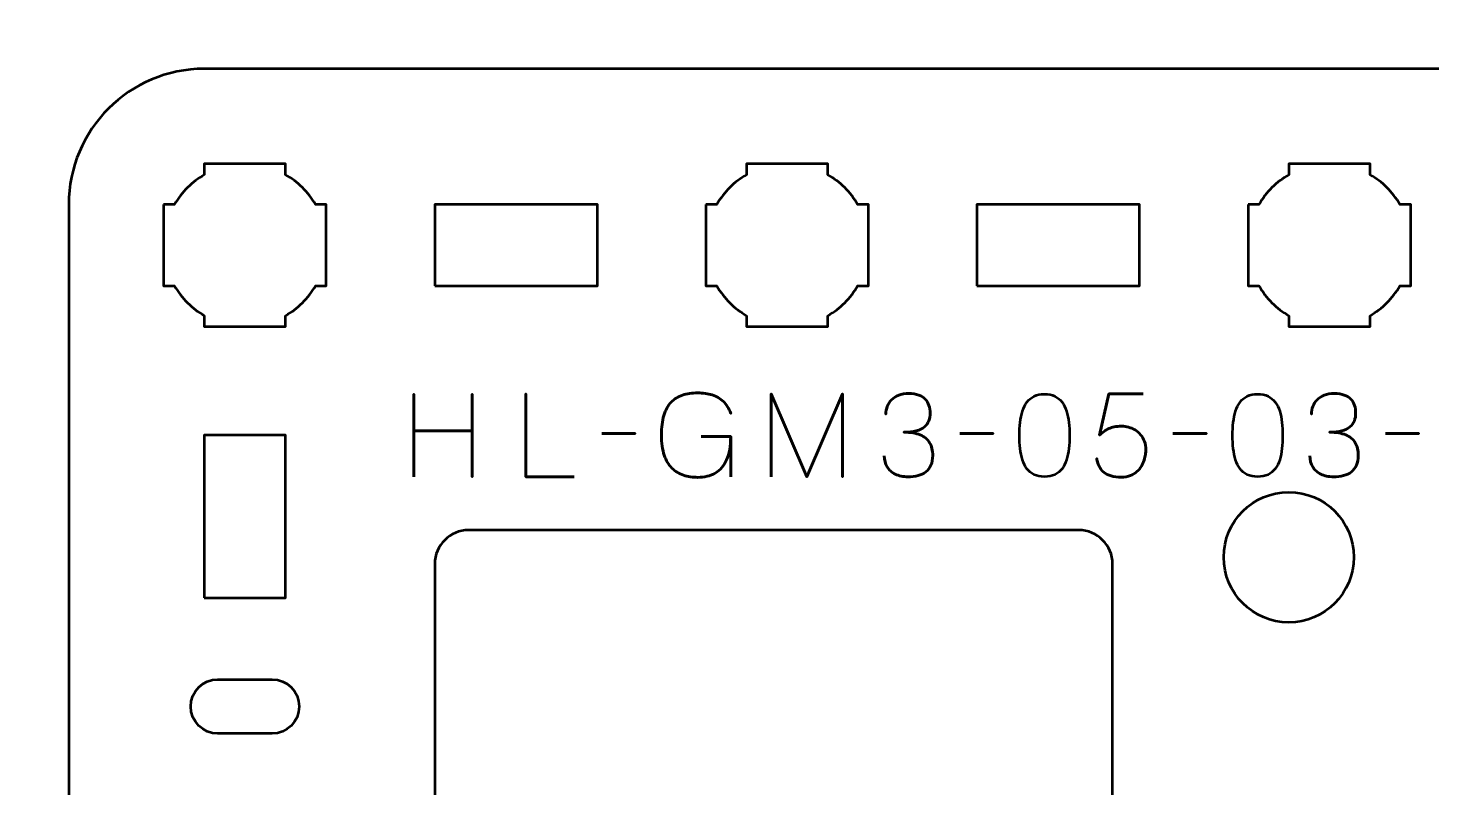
# Model space of a CAD drawing. Header units: centimetres. Extents: x -21 to 0, y -29.7 to 0.
# Drawn here: x -10.5 to -5.32, y -14.45 to -11.65 of the extents above; entities that cross this region are included whole.
import ezdxf

# ---------------------------------------------------------------- set-up
doc = ezdxf.new("R2010")
doc.units = ezdxf.units.CM
doc.header["$MEASUREMENT"] = 0
doc.layers.add('Layer 1', color=7, linetype='Continuous')

msp = doc.modelspace()

# ---------------------------------------------------------------- linework, layer by layer
at = {"layer": 'Layer 1', "lineweight": 53}
for points in [[(-9, -12.59998), (-8.4, -12.59998), (-8.4, -12.29998), (-9, -12.29998), (-9, -12.59998)], [(-7, -12.59998), (-6.4, -12.59998), (-6.4, -12.29998), (-7, -12.29998), (-7, -12.59998)], [(-9.85, -13.74998), (-9.55, -13.74998), (-9.55, -13.14998), (-9.85, -13.14998), (-9.85, -13.74998)]]:
    msp.add_lwpolyline(points, close=True, dxfattribs=at)
msp.add_ellipse((-5.85004, -13.59998), major_axis=(0, 0.24), ratio=1, dxfattribs=at)
at = {"layer": 'Layer 1', "color": 1, "lineweight": 53}
msp.add_open_spline([(-21.00003, -29.19995), (-21.00003, -29.19995), (-21.00003, -4.69992), (-21.00003, -4.69992), (-21.00003, -4.69992), (-21.00003, -4.61709), (-20.93286, -4.54992), (-20.85003, -4.54992), (-20.85003, -4.54992), (-20.7672, -4.54992), (-20.70003, -4.48275), (-20.70003, -4.39992), (-20.70003, -4.39992), (-20.70003, -4.31709), (-20.7672, -4.24992), (-20.85003, -4.24992), (-20.85003, -4.24992), (-20.93286, -4.24992), (-21.00003, -4.18275), (-21.00003, -4.09992), (-21.00003, -4.09992), (-21.00003, -4.01709), (-20.93286, -3.94992), (-20.85003, -3.94992), (-20.85003, -3.94992), (-20.7672, -3.94992), (-20.70003, -3.88275), (-20.70003, -3.79992), (-20.70003, -3.79992), (-20.70003, -3.71709), (-20.7672, -3.64992), (-20.85003, -3.64992), (-20.85003, -3.64992), (-20.93286, -3.64992), (-21.00003, -3.58275), (-21.00003, -3.49992), (-21.00003, -3.49992), (-21.00003, -3.41709), (-20.93286, -3.34992), (-20.85003, -3.34992), (-20.85003, -3.34992), (-20.7672, -3.34992), (-20.70003, -3.28275), (-20.70003, -3.19992), (-20.70003, -3.19992), (-20.70003, -3.11709), (-20.7672, -3.04992), (-20.85003, -3.04992), (-20.85003, -3.04992), (-20.93286, -3.04992), (-21.00003, -2.98275), (-21.00003, -2.89992), (-21.00003, -2.89992), (-21.00003, -2.81709), (-20.93286, -2.74992), (-20.85003, -2.74992), (-20.85003, -2.74992), (-20.7672, -2.74992), (-20.70003, -2.68275), (-20.70003, -2.59992), (-20.70003, -2.59992), (-20.70003, -2.51709), (-20.7672, -2.44992), (-20.85003, -2.44992), (-20.85003, -2.44992), (-20.93286, -2.44992), (-21.00003, -2.38275), (-21.00003, -2.29992), (-21.00003, -2.29992), (-21.00003, -2.21709), (-20.93286, -2.14992), (-20.85003, -2.14992), (-20.85003, -2.14992), (-20.7672, -2.14992), (-20.70003, -2.08275), (-20.70003, -1.99992), (-20.70003, -1.99992), (-20.70003, -1.91709), (-20.7672, -1.84992), (-20.85003, -1.84992), (-20.85003, -1.84992), (-20.93286, -1.84992), (-21.00003, -1.78275), (-21.00003, -1.69992), (-21.00003, -1.69992), (-21.00003, -1.61709), (-20.93286, -1.54992), (-20.85003, -1.54992), (-20.85003, -1.54992), (-20.7672, -1.54992), (-20.70003, -1.48275), (-20.70003, -1.39992), (-20.70003, -1.39992), (-20.70003, -1.31709), (-20.7672, -1.24992), (-20.85003, -1.24992), (-20.85003, -1.24992), (-20.93286, -1.24992), (-21.00003, -1.18275), (-21.00003, -1.09992), (-21.00003, -1.09992), (-21.00003, -1.09992), (-21.00003, -0.49992), (-21.00003, -0.49992), (-21.00003, -0.49992), (-21.00003, -0.22295), (-20.77694, 0.00004), (-20.49994, 0.00004), (-20.49994, 0.00004), (-20.49994, 0.00004), (-0.50008, 0.00004), (-0.50008, 0.00004), (-0.50008, 0.00004), (-0.22294, 0.00004), (0.00002, -0.22295), (0.00002, -0.49992), (0.00002, -0.49992), (0.00002, -0.49992), (0.00002, -29.19995), (0.00002, -29.19995), (0.00002, -29.19995), (0.00002, -29.47695), (-0.22294, -29.70004), (-0.50008, -29.70004), (-0.50008, -29.70004), (-0.50008, -29.70004), (-20.49994, -29.70004), (-20.49994, -29.70004), (-20.49994, -29.70004), (-20.77694, -29.70004), (-21.00003, -29.47695), (-21.00003, -29.19995)], degree=3, knots=[0, 0, 0, 0, 0.030303, 0.030303, 0.030303, 0.030303, 0.0606061, 0.0606061, 0.0606061, 0.0606061, 0.0909091, 0.0909091, 0.0909091, 0.0909091, 0.1212121, 0.1212121, 0.1212121, 0.1212121, 0.1515152, 0.1515152, 0.1515152, 0.1515152, 0.1818182, 0.1818182, 0.1818182, 0.1818182, 0.2121212, 0.2121212, 0.2121212, 0.2121212, 0.2424242, 0.2424242, 0.2424242, 0.2424242, 0.2727273, 0.2727273, 0.2727273, 0.2727273, 0.3030303, 0.3030303, 0.3030303, 0.3030303, 0.3333333, 0.3333333, 0.3333333, 0.3333333, 0.3636364, 0.3636364, 0.3636364, 0.3636364, 0.3939394, 0.3939394, 0.3939394, 0.3939394, 0.4242424, 0.4242424, 0.4242424, 0.4242424, 0.4545455, 0.4545455, 0.4545455, 0.4545455, 0.4848485, 0.4848485, 0.4848485, 0.4848485, 0.5151515, 0.5151515, 0.5151515, 0.5151515, 0.5454545, 0.5454545, 0.5454545, 0.5454545, 0.5757576, 0.5757576, 0.5757576, 0.5757576, 0.6060606, 0.6060606, 0.6060606, 0.6060606, 0.6363636, 0.6363636, 0.6363636, 0.6363636, 0.6666667, 0.6666667, 0.6666667, 0.6666667, 0.6969697, 0.6969697, 0.6969697, 0.6969697, 0.7272727, 0.7272727, 0.7272727, 0.7272727, 0.7575758, 0.7575758, 0.7575758, 0.7575758, 0.7878788, 0.7878788, 0.7878788, 0.7878788, 0.8181818, 0.8181818, 0.8181818, 0.8181818, 0.8484848, 0.8484848, 0.8484848, 0.8484848, 0.8787879, 0.8787879, 0.8787879, 0.8787879, 0.9090909, 0.9090909, 0.9090909, 0.9090909, 0.9393939, 0.9393939, 0.9393939, 0.9393939, 0.969697, 0.969697, 0.969697, 0.969697, 1, 1, 1, 1], dxfattribs=at)
at = {"layer": 'Layer 1', "color": 3, "lineweight": 53}
msp.add_open_spline([(-10.35, -16.59998), (-10.35, -16.59998), (-10.35, -12.29998), (-10.35, -12.29998), (-10.35, -12.29998), (-10.35, -12.02389), (-10.12609, -11.79998), (-9.85, -11.79998), (-9.85, -11.79998), (-9.85, -11.79998), (-1.55, -11.79998), (-1.55, -11.79998), (-1.55, -11.79998), (-1.27391, -11.79998), (-1.05, -12.02389), (-1.05, -12.29998), (-1.05, -12.29998), (-1.05, -12.29998), (-1.05, -16.59998), (-1.05, -16.59998), (-1.05, -16.59998), (-1.05, -16.87607), (-1.27391, -17.09998), (-1.55, -17.09998), (-1.55, -17.09998), (-1.55, -17.09998), (-9.85, -17.09998), (-9.85, -17.09998), (-9.85, -17.09998), (-10.12609, -17.09998), (-10.35, -16.87607), (-10.35, -16.59998)], degree=3, knots=[0, 0, 0, 0, 0.125, 0.125, 0.125, 0.125, 0.25, 0.25, 0.25, 0.25, 0.375, 0.375, 0.375, 0.375, 0.5, 0.5, 0.5, 0.5, 0.625, 0.625, 0.625, 0.625, 0.75, 0.75, 0.75, 0.75, 0.875, 0.875, 0.875, 0.875, 1, 1, 1, 1], dxfattribs=at)
at = {"layer": 'Layer 1', "lineweight": 53}
for points, knots in [([(-10, -12.29998), (-10, -12.29998), (-9.95985, -12.29998), (-9.95985, -12.29998), (-9.95985, -12.29998), (-9.9335, -12.25445), (-9.89553, -12.21648), (-9.85, -12.19013), (-9.85, -12.19013), (-9.85, -12.19013), (-9.85, -12.14998), (-9.85, -12.14998), (-9.85, -12.14998), (-9.85, -12.14998), (-9.7, -12.14998), (-9.7, -12.14998), (-9.7, -12.14998), (-9.7, -12.14998), (-9.55, -12.14998), (-9.55, -12.14998), (-9.55, -12.14998), (-9.55, -12.14998), (-9.55, -12.19013), (-9.55, -12.19013), (-9.55, -12.19013), (-9.50447, -12.21648), (-9.4665, -12.25445), (-9.44015, -12.29998), (-9.44015, -12.29998), (-9.44015, -12.29998), (-9.4, -12.29998), (-9.4, -12.29998), (-9.4, -12.29998), (-9.4, -12.29998), (-9.4, -12.44998), (-9.4, -12.44998), (-9.4, -12.44998), (-9.4, -12.44998), (-9.4, -12.59998), (-9.4, -12.59998), (-9.4, -12.59998), (-9.4, -12.59998), (-9.44015, -12.59998), (-9.44015, -12.59998), (-9.44015, -12.59998), (-9.4665, -12.64551), (-9.50447, -12.68348), (-9.55, -12.70983), (-9.55, -12.70983), (-9.55, -12.70983), (-9.55, -12.74998), (-9.55, -12.74998), (-9.55, -12.74998), (-9.55, -12.74998), (-9.7, -12.74998), (-9.7, -12.74998), (-9.7, -12.74998), (-9.7, -12.74998), (-9.85, -12.74998), (-9.85, -12.74998), (-9.85, -12.74998), (-9.85, -12.74998), (-9.85, -12.70983), (-9.85, -12.70983), (-9.85, -12.70983), (-9.89553, -12.68348), (-9.9335, -12.64551), (-9.95985, -12.59998), (-9.95985, -12.59998), (-9.95985, -12.59998), (-10, -12.59998), (-10, -12.59998), (-10, -12.59998), (-10, -12.59998), (-10, -12.44998), (-10, -12.44998), (-10, -12.44998), (-10, -12.44998), (-10, -12.29998), (-10, -12.29998)], [0, 0, 0, 0, 0.05, 0.05, 0.05, 0.05, 0.1, 0.1, 0.1, 0.1, 0.15, 0.15, 0.15, 0.15, 0.2, 0.2, 0.2, 0.2, 0.25, 0.25, 0.25, 0.25, 0.3, 0.3, 0.3, 0.3, 0.35, 0.35, 0.35, 0.35, 0.4, 0.4, 0.4, 0.4, 0.45, 0.45, 0.45, 0.45, 0.5, 0.5, 0.5, 0.5, 0.55, 0.55, 0.55, 0.55, 0.6, 0.6, 0.6, 0.6, 0.65, 0.65, 0.65, 0.65, 0.7, 0.7, 0.7, 0.7, 0.75, 0.75, 0.75, 0.75, 0.8, 0.8, 0.8, 0.8, 0.85, 0.85, 0.85, 0.85, 0.9, 0.9, 0.9, 0.9, 0.95, 0.95, 0.95, 0.95, 1, 1, 1, 1]), ([(-8, -12.29998), (-8, -12.29998), (-7.95985, -12.29998), (-7.95985, -12.29998), (-7.95985, -12.29998), (-7.9335, -12.25445), (-7.89553, -12.21648), (-7.85, -12.19013), (-7.85, -12.19013), (-7.85, -12.19013), (-7.85, -12.14998), (-7.85, -12.14998), (-7.85, -12.14998), (-7.85, -12.14998), (-7.7, -12.14998), (-7.7, -12.14998), (-7.7, -12.14998), (-7.7, -12.14998), (-7.55, -12.14998), (-7.55, -12.14998), (-7.55, -12.14998), (-7.55, -12.14998), (-7.55, -12.19013), (-7.55, -12.19013), (-7.55, -12.19013), (-7.50447, -12.21648), (-7.4665, -12.25445), (-7.44015, -12.29998), (-7.44015, -12.29998), (-7.44015, -12.29998), (-7.4, -12.29998), (-7.4, -12.29998), (-7.4, -12.29998), (-7.4, -12.29998), (-7.4, -12.44998), (-7.4, -12.44998), (-7.4, -12.44998), (-7.4, -12.44998), (-7.4, -12.59998), (-7.4, -12.59998), (-7.4, -12.59998), (-7.4, -12.59998), (-7.44015, -12.59998), (-7.44015, -12.59998), (-7.44015, -12.59998), (-7.4665, -12.64551), (-7.50447, -12.68348), (-7.55, -12.70983), (-7.55, -12.70983), (-7.55, -12.70983), (-7.55, -12.74998), (-7.55, -12.74998), (-7.55, -12.74998), (-7.55, -12.74998), (-7.7, -12.74998), (-7.7, -12.74998), (-7.7, -12.74998), (-7.7, -12.74998), (-7.85, -12.74998), (-7.85, -12.74998), (-7.85, -12.74998), (-7.85, -12.74998), (-7.85, -12.70983), (-7.85, -12.70983), (-7.85, -12.70983), (-7.89553, -12.68348), (-7.9335, -12.64551), (-7.95985, -12.59998), (-7.95985, -12.59998), (-7.95985, -12.59998), (-8, -12.59998), (-8, -12.59998), (-8, -12.59998), (-8, -12.59998), (-8, -12.44998), (-8, -12.44998), (-8, -12.44998), (-8, -12.44998), (-8, -12.29998), (-8, -12.29998)], [0, 0, 0, 0, 0.05, 0.05, 0.05, 0.05, 0.1, 0.1, 0.1, 0.1, 0.15, 0.15, 0.15, 0.15, 0.2, 0.2, 0.2, 0.2, 0.25, 0.25, 0.25, 0.25, 0.3, 0.3, 0.3, 0.3, 0.35, 0.35, 0.35, 0.35, 0.4, 0.4, 0.4, 0.4, 0.45, 0.45, 0.45, 0.45, 0.5, 0.5, 0.5, 0.5, 0.55, 0.55, 0.55, 0.55, 0.6, 0.6, 0.6, 0.6, 0.65, 0.65, 0.65, 0.65, 0.7, 0.7, 0.7, 0.7, 0.75, 0.75, 0.75, 0.75, 0.8, 0.8, 0.8, 0.8, 0.85, 0.85, 0.85, 0.85, 0.9, 0.9, 0.9, 0.9, 0.95, 0.95, 0.95, 0.95, 1, 1, 1, 1]), ([(-6, -12.29998), (-6, -12.29998), (-5.95985, -12.29998), (-5.95985, -12.29998), (-5.95985, -12.29998), (-5.9335, -12.25445), (-5.89553, -12.21648), (-5.85, -12.19013), (-5.85, -12.19013), (-5.85, -12.19013), (-5.85, -12.14998), (-5.85, -12.14998), (-5.85, -12.14998), (-5.85, -12.14998), (-5.7, -12.14998), (-5.7, -12.14998), (-5.7, -12.14998), (-5.7, -12.14998), (-5.55, -12.14998), (-5.55, -12.14998), (-5.55, -12.14998), (-5.55, -12.14998), (-5.55, -12.19013), (-5.55, -12.19013), (-5.55, -12.19013), (-5.50447, -12.21648), (-5.4665, -12.25445), (-5.44015, -12.29998), (-5.44015, -12.29998), (-5.44015, -12.29998), (-5.4, -12.29998), (-5.4, -12.29998), (-5.4, -12.29998), (-5.4, -12.29998), (-5.4, -12.44998), (-5.4, -12.44998), (-5.4, -12.44998), (-5.4, -12.44998), (-5.4, -12.59998), (-5.4, -12.59998), (-5.4, -12.59998), (-5.4, -12.59998), (-5.44015, -12.59998), (-5.44015, -12.59998), (-5.44015, -12.59998), (-5.4665, -12.64551), (-5.50447, -12.68348), (-5.55, -12.70983), (-5.55, -12.70983), (-5.55, -12.70983), (-5.55, -12.74998), (-5.55, -12.74998), (-5.55, -12.74998), (-5.55, -12.74998), (-5.7, -12.74998), (-5.7, -12.74998), (-5.7, -12.74998), (-5.7, -12.74998), (-5.85, -12.74998), (-5.85, -12.74998), (-5.85, -12.74998), (-5.85, -12.74998), (-5.85, -12.70983), (-5.85, -12.70983), (-5.85, -12.70983), (-5.89553, -12.68348), (-5.9335, -12.64551), (-5.95985, -12.59998), (-5.95985, -12.59998), (-5.95985, -12.59998), (-6, -12.59998), (-6, -12.59998), (-6, -12.59998), (-6, -12.59998), (-6, -12.44998), (-6, -12.44998), (-6, -12.44998), (-6, -12.44998), (-6, -12.29998), (-6, -12.29998)], [0, 0, 0, 0, 0.05, 0.05, 0.05, 0.05, 0.1, 0.1, 0.1, 0.1, 0.15, 0.15, 0.15, 0.15, 0.2, 0.2, 0.2, 0.2, 0.25, 0.25, 0.25, 0.25, 0.3, 0.3, 0.3, 0.3, 0.35, 0.35, 0.35, 0.35, 0.4, 0.4, 0.4, 0.4, 0.45, 0.45, 0.45, 0.45, 0.5, 0.5, 0.5, 0.5, 0.55, 0.55, 0.55, 0.55, 0.6, 0.6, 0.6, 0.6, 0.65, 0.65, 0.65, 0.65, 0.7, 0.7, 0.7, 0.7, 0.75, 0.75, 0.75, 0.75, 0.8, 0.8, 0.8, 0.8, 0.85, 0.85, 0.85, 0.85, 0.9, 0.9, 0.9, 0.9, 0.95, 0.95, 0.95, 0.95, 1, 1, 1, 1]), ([(-9, -15.27498), (-9, -15.27498), (-9, -13.62498), (-9, -13.62498), (-9, -13.62498), (-9, -13.55596), (-8.94402, -13.49998), (-8.875, -13.49998), (-8.875, -13.49998), (-8.875, -13.49998), (-6.625, -13.49998), (-6.625, -13.49998), (-6.625, -13.49998), (-6.55598, -13.49998), (-6.5, -13.55596), (-6.5, -13.62498), (-6.5, -13.62498), (-6.5, -13.62498), (-6.5, -15.27498), (-6.5, -15.27498), (-6.5, -15.27498), (-6.5, -15.344), (-6.55598, -15.39998), (-6.625, -15.39998), (-6.625, -15.39998), (-6.625, -15.39998), (-8.875, -15.39998), (-8.875, -15.39998), (-8.875, -15.39998), (-8.94402, -15.39998), (-9, -15.344), (-9, -15.27498)], [0, 0, 0, 0, 0.125, 0.125, 0.125, 0.125, 0.25, 0.25, 0.25, 0.25, 0.375, 0.375, 0.375, 0.375, 0.5, 0.5, 0.5, 0.5, 0.625, 0.625, 0.625, 0.625, 0.75, 0.75, 0.75, 0.75, 0.875, 0.875, 0.875, 0.875, 1, 1, 1, 1]), ([(-9.6, -14.24998), (-9.54478, -14.24998), (-9.5, -14.2052), (-9.5, -14.14999), (-9.5, -14.14999), (-9.5, -14.09477), (-9.54478, -14.04998), (-9.6, -14.04998), (-9.6, -14.04998), (-9.6, -14.04998), (-9.8, -14.04998), (-9.8, -14.04998), (-9.8, -14.04998), (-9.85521, -14.04998), (-9.9, -14.09477), (-9.9, -14.14999), (-9.9, -14.14999), (-9.9, -14.2052), (-9.85521, -14.24998), (-9.8, -14.24998), (-9.8, -14.24998), (-9.8, -14.24998), (-9.6, -14.24998), (-9.6, -14.24998)], [0, 0, 0, 0, 0.1666667, 0.1666667, 0.1666667, 0.1666667, 0.3333333, 0.3333333, 0.3333333, 0.3333333, 0.5, 0.5, 0.5, 0.5, 0.6666667, 0.6666667, 0.6666667, 0.6666667, 0.8333333, 0.8333333, 0.8333333, 0.8333333, 1, 1, 1, 1])]:
    msp.add_open_spline(points, degree=3, knots=knots, dxfattribs=at)
at = {"layer": 'Layer 1', "color": 5, "lineweight": 53}
for points, knots in [([(-8.01714, -13.15527), (-8.01714, -13.15527), (-7.90835, -13.15527), (-7.90835, -13.15527), (-7.90835, -13.15527), (-7.90849, -13.18992), (-7.91343, -13.21835), (-7.92331, -13.2405), (-7.92331, -13.2405), (-7.93318, -13.26273), (-7.94715, -13.2791), (-7.96536, -13.28975), (-7.96536, -13.28975), (-7.98356, -13.30034), (-8.00515, -13.30563), (-8.03027, -13.30556), (-8.03027, -13.30556), (-8.04911, -13.30563), (-8.0666, -13.30302), (-8.08276, -13.29758), (-8.08276, -13.29758), (-8.09892, -13.29222), (-8.1131, -13.28347), (-8.12524, -13.27141), (-8.12524, -13.27141), (-8.13737, -13.25934), (-8.1469, -13.2434), (-8.15367, -13.22357), (-8.15367, -13.22357), (-8.16044, -13.20375), (-8.1639, -13.1794), (-8.16404, -13.15062), (-8.16404, -13.15062), (-8.16397, -13.12169), (-8.16094, -13.09728), (-8.15494, -13.07724), (-8.15494, -13.07724), (-8.14887, -13.05727), (-8.14012, -13.04119), (-8.12855, -13.02898), (-8.12855, -13.02898), (-8.11705, -13.01685), (-8.10301, -13.00803), (-8.0865, -13.00252), (-8.0865, -13.00252), (-8.06999, -12.99702), (-8.05129, -12.99434), (-8.03027, -12.99441), (-8.03027, -12.99441), (-8.0103, -12.99434), (-7.99238, -12.99681), (-7.97643, -13.00182), (-7.97643, -13.00182), (-7.96049, -13.00683), (-7.9468, -13.01487), (-7.93537, -13.02595), (-7.93537, -13.02595), (-7.92387, -13.03702), (-7.91491, -13.05163), (-7.90835, -13.06976), (-7.90835, -13.06976), (-7.91491, -13.05163), (-7.92387, -13.03702), (-7.93537, -13.02595), (-7.93537, -13.02595), (-7.9468, -13.01487), (-7.96049, -13.00683), (-7.97643, -13.00182), (-7.97643, -13.00182), (-7.99238, -12.99681), (-8.0103, -12.99434), (-8.03027, -12.99441), (-8.03027, -12.99441), (-8.05129, -12.99434), (-8.06999, -12.99702), (-8.0865, -13.00252), (-8.0865, -13.00252), (-8.10301, -13.00803), (-8.11705, -13.01685), (-8.12855, -13.02898), (-8.12855, -13.02898), (-8.14012, -13.04119), (-8.14887, -13.05727), (-8.15494, -13.07724), (-8.15494, -13.07724), (-8.16094, -13.09728), (-8.16397, -13.12169), (-8.16404, -13.15062), (-8.16404, -13.15062), (-8.1639, -13.1794), (-8.16044, -13.20375), (-8.15367, -13.22357), (-8.15367, -13.22357), (-8.1469, -13.2434), (-8.13737, -13.25934), (-8.12524, -13.27141), (-8.12524, -13.27141), (-8.1131, -13.28347), (-8.09892, -13.29222), (-8.08276, -13.29758), (-8.08276, -13.29758), (-8.0666, -13.30302), (-8.04911, -13.30563), (-8.03027, -13.30556), (-8.03027, -13.30556), (-8.00515, -13.30563), (-7.98356, -13.30034), (-7.96536, -13.28975), (-7.96536, -13.28975), (-7.94715, -13.2791), (-7.93318, -13.26273), (-7.92331, -13.2405), (-7.92331, -13.2405), (-7.91343, -13.21835), (-7.90849, -13.18992), (-7.90835, -13.15527), (-7.90835, -13.15527), (-7.90835, -13.15527), (-8.01714, -13.15527), (-8.01714, -13.15527)], [0, 0, 0, 0, 0.0333333, 0.0333333, 0.0333333, 0.0333333, 0.0666667, 0.0666667, 0.0666667, 0.0666667, 0.1, 0.1, 0.1, 0.1, 0.1333333, 0.1333333, 0.1333333, 0.1333333, 0.1666667, 0.1666667, 0.1666667, 0.1666667, 0.2, 0.2, 0.2, 0.2, 0.2333333, 0.2333333, 0.2333333, 0.2333333, 0.2666667, 0.2666667, 0.2666667, 0.2666667, 0.3, 0.3, 0.3, 0.3, 0.3333333, 0.3333333, 0.3333333, 0.3333333, 0.3666667, 0.3666667, 0.3666667, 0.3666667, 0.4, 0.4, 0.4, 0.4, 0.4333333, 0.4333333, 0.4333333, 0.4333333, 0.4666667, 0.4666667, 0.4666667, 0.4666667, 0.5, 0.5, 0.5, 0.5, 0.5333333, 0.5333333, 0.5333333, 0.5333333, 0.5666667, 0.5666667, 0.5666667, 0.5666667, 0.6, 0.6, 0.6, 0.6, 0.6333333, 0.6333333, 0.6333333, 0.6333333, 0.6666667, 0.6666667, 0.6666667, 0.6666667, 0.7, 0.7, 0.7, 0.7, 0.7333333, 0.7333333, 0.7333333, 0.7333333, 0.7666667, 0.7666667, 0.7666667, 0.7666667, 0.8, 0.8, 0.8, 0.8, 0.8333333, 0.8333333, 0.8333333, 0.8333333, 0.8666667, 0.8666667, 0.8666667, 0.8666667, 0.9, 0.9, 0.9, 0.9, 0.9333333, 0.9333333, 0.9333333, 0.9333333, 0.9666667, 0.9666667, 0.9666667, 0.9666667, 1, 1, 1, 1]), ([(-7.34193, -13.22682), (-7.34186, -13.24206), (-7.33833, -13.25532), (-7.33135, -13.26682), (-7.33135, -13.26682), (-7.32436, -13.27825), (-7.31441, -13.28721), (-7.30143, -13.29363), (-7.30143, -13.29363), (-7.28845, -13.30005), (-7.27286, -13.3033), (-7.25472, -13.30344), (-7.25472, -13.30344), (-7.24111, -13.30344), (-7.22876, -13.30203), (-7.21754, -13.29907), (-7.21754, -13.29907), (-7.20639, -13.2961), (-7.1968, -13.29152), (-7.18868, -13.28524), (-7.18868, -13.28524), (-7.18057, -13.27896), (-7.17436, -13.27084), (-7.16992, -13.26097), (-7.16992, -13.26097), (-7.16554, -13.25102), (-7.16336, -13.23909), (-7.16329, -13.22512), (-7.16329, -13.22512), (-7.16321, -13.2065), (-7.16702, -13.19076), (-7.17457, -13.17799), (-7.17457, -13.17799), (-7.18212, -13.16522), (-7.19384, -13.15563), (-7.20957, -13.14907), (-7.20957, -13.14907), (-7.2253, -13.1425), (-7.24548, -13.13919), (-7.26996, -13.13919), (-7.26996, -13.13919), (-7.25169, -13.13926), (-7.23638, -13.13757), (-7.22389, -13.13411), (-7.22389, -13.13411), (-7.21147, -13.13065), (-7.20153, -13.12578), (-7.19405, -13.11943), (-7.19405, -13.11943), (-7.18657, -13.11315), (-7.18114, -13.10567), (-7.17789, -13.09707), (-7.17789, -13.09707), (-7.17457, -13.08853), (-7.17295, -13.07915), (-7.17302, -13.06892), (-7.17302, -13.06892), (-7.17295, -13.05868), (-7.17436, -13.04923), (-7.17718, -13.04048), (-7.17718, -13.04048), (-7.17994, -13.03173), (-7.18445, -13.02404), (-7.19059, -13.01748), (-7.19059, -13.01748), (-7.19673, -13.01092), (-7.20484, -13.00577), (-7.21479, -13.0021), (-7.21479, -13.0021), (-7.22481, -12.99843), (-7.23702, -12.9966), (-7.25134, -12.99653), (-7.25134, -12.99653), (-7.26559, -12.9966), (-7.27808, -12.99871), (-7.28866, -13.00281), (-7.28866, -13.00281), (-7.29932, -13.0069), (-7.30806, -13.01247), (-7.31512, -13.0196), (-7.31512, -13.0196), (-7.3221, -13.02672), (-7.32733, -13.03484), (-7.33078, -13.04401), (-7.33078, -13.04401), (-7.33431, -13.05318), (-7.336, -13.06292), (-7.336, -13.07315), (-7.336, -13.07315), (-7.336, -13.06292), (-7.33431, -13.05318), (-7.33078, -13.04401), (-7.33078, -13.04401), (-7.32733, -13.03484), (-7.3221, -13.02672), (-7.31512, -13.0196), (-7.31512, -13.0196), (-7.30806, -13.01247), (-7.29932, -13.0069), (-7.28866, -13.00281), (-7.28866, -13.00281), (-7.27808, -12.99871), (-7.26559, -12.9966), (-7.25134, -12.99653), (-7.25134, -12.99653), (-7.23702, -12.9966), (-7.22481, -12.99843), (-7.21479, -13.0021), (-7.21479, -13.0021), (-7.20484, -13.00577), (-7.19673, -13.01092), (-7.19059, -13.01748), (-7.19059, -13.01748), (-7.18445, -13.02404), (-7.17994, -13.03173), (-7.17718, -13.04048), (-7.17718, -13.04048), (-7.17436, -13.04923), (-7.17295, -13.05868), (-7.17302, -13.06892), (-7.17302, -13.06892), (-7.17295, -13.07915), (-7.17457, -13.08853), (-7.17789, -13.09707), (-7.17789, -13.09707), (-7.18114, -13.10567), (-7.18657, -13.11315), (-7.19405, -13.11943), (-7.19405, -13.11943), (-7.20153, -13.12578), (-7.21147, -13.13065), (-7.22389, -13.13411), (-7.22389, -13.13411), (-7.23638, -13.13757), (-7.25169, -13.13926), (-7.26996, -13.13919), (-7.26996, -13.13919), (-7.24548, -13.13919), (-7.2253, -13.1425), (-7.20957, -13.14907), (-7.20957, -13.14907), (-7.19384, -13.15563), (-7.18212, -13.16522), (-7.17457, -13.17799), (-7.17457, -13.17799), (-7.16702, -13.19076), (-7.16321, -13.2065), (-7.16329, -13.22512), (-7.16329, -13.22512), (-7.16336, -13.23909), (-7.16554, -13.25102), (-7.16992, -13.26097), (-7.16992, -13.26097), (-7.17436, -13.27084), (-7.18057, -13.27896), (-7.18868, -13.28524), (-7.18868, -13.28524), (-7.1968, -13.29152), (-7.20639, -13.2961), (-7.21754, -13.29907), (-7.21754, -13.29907), (-7.22876, -13.30203), (-7.24111, -13.30344), (-7.25472, -13.30344), (-7.25472, -13.30344), (-7.27286, -13.3033), (-7.28845, -13.30005), (-7.30143, -13.29363), (-7.30143, -13.29363), (-7.31441, -13.28721), (-7.32436, -13.27825), (-7.33135, -13.26682), (-7.33135, -13.26682), (-7.33833, -13.25532), (-7.34186, -13.24206), (-7.34193, -13.22682)], [0, 0, 0, 0, 0.0227273, 0.0227273, 0.0227273, 0.0227273, 0.0454545, 0.0454545, 0.0454545, 0.0454545, 0.0681818, 0.0681818, 0.0681818, 0.0681818, 0.0909091, 0.0909091, 0.0909091, 0.0909091, 0.1136364, 0.1136364, 0.1136364, 0.1136364, 0.1363636, 0.1363636, 0.1363636, 0.1363636, 0.1590909, 0.1590909, 0.1590909, 0.1590909, 0.1818182, 0.1818182, 0.1818182, 0.1818182, 0.2045455, 0.2045455, 0.2045455, 0.2045455, 0.2272727, 0.2272727, 0.2272727, 0.2272727, 0.25, 0.25, 0.25, 0.25, 0.2727273, 0.2727273, 0.2727273, 0.2727273, 0.2954545, 0.2954545, 0.2954545, 0.2954545, 0.3181818, 0.3181818, 0.3181818, 0.3181818, 0.3409091, 0.3409091, 0.3409091, 0.3409091, 0.3636364, 0.3636364, 0.3636364, 0.3636364, 0.3863636, 0.3863636, 0.3863636, 0.3863636, 0.4090909, 0.4090909, 0.4090909, 0.4090909, 0.4318182, 0.4318182, 0.4318182, 0.4318182, 0.4545455, 0.4545455, 0.4545455, 0.4545455, 0.4772727, 0.4772727, 0.4772727, 0.4772727, 0.5, 0.5, 0.5, 0.5, 0.5227273, 0.5227273, 0.5227273, 0.5227273, 0.5454545, 0.5454545, 0.5454545, 0.5454545, 0.5681818, 0.5681818, 0.5681818, 0.5681818, 0.5909091, 0.5909091, 0.5909091, 0.5909091, 0.6136364, 0.6136364, 0.6136364, 0.6136364, 0.6363636, 0.6363636, 0.6363636, 0.6363636, 0.6590909, 0.6590909, 0.6590909, 0.6590909, 0.6818182, 0.6818182, 0.6818182, 0.6818182, 0.7045455, 0.7045455, 0.7045455, 0.7045455, 0.7272727, 0.7272727, 0.7272727, 0.7272727, 0.75, 0.75, 0.75, 0.75, 0.7727273, 0.7727273, 0.7727273, 0.7727273, 0.7954545, 0.7954545, 0.7954545, 0.7954545, 0.8181818, 0.8181818, 0.8181818, 0.8181818, 0.8409091, 0.8409091, 0.8409091, 0.8409091, 0.8636364, 0.8636364, 0.8636364, 0.8636364, 0.8863636, 0.8863636, 0.8863636, 0.8863636, 0.9090909, 0.9090909, 0.9090909, 0.9090909, 0.9318182, 0.9318182, 0.9318182, 0.9318182, 0.9545455, 0.9545455, 0.9545455, 0.9545455, 0.9772727, 0.9772727, 0.9772727, 0.9772727, 1, 1, 1, 1]), ([(-5.77223, -13.22682), (-5.77216, -13.24206), (-5.76863, -13.25532), (-5.76165, -13.26682), (-5.76165, -13.26682), (-5.75466, -13.27825), (-5.74471, -13.28721), (-5.73173, -13.29363), (-5.73173, -13.29363), (-5.71875, -13.30005), (-5.70316, -13.3033), (-5.68502, -13.30344), (-5.68502, -13.30344), (-5.67141, -13.30344), (-5.65906, -13.30203), (-5.64784, -13.29907), (-5.64784, -13.29907), (-5.63669, -13.2961), (-5.6271, -13.29152), (-5.61898, -13.28524), (-5.61898, -13.28524), (-5.61087, -13.27896), (-5.60466, -13.27084), (-5.60022, -13.26097), (-5.60022, -13.26097), (-5.59584, -13.25102), (-5.59366, -13.23909), (-5.59359, -13.22512), (-5.59359, -13.22512), (-5.59351, -13.2065), (-5.59732, -13.19076), (-5.60487, -13.17799), (-5.60487, -13.17799), (-5.61242, -13.16522), (-5.62414, -13.15563), (-5.63987, -13.14907), (-5.63987, -13.14907), (-5.6556, -13.1425), (-5.67578, -13.13919), (-5.70026, -13.13919), (-5.70026, -13.13919), (-5.68199, -13.13926), (-5.66668, -13.13757), (-5.65419, -13.13411), (-5.65419, -13.13411), (-5.64177, -13.13065), (-5.63183, -13.12578), (-5.62435, -13.11943), (-5.62435, -13.11943), (-5.61687, -13.11315), (-5.61144, -13.10567), (-5.60819, -13.09707), (-5.60819, -13.09707), (-5.60487, -13.08853), (-5.60325, -13.07915), (-5.60332, -13.06892), (-5.60332, -13.06892), (-5.60325, -13.05868), (-5.60466, -13.04923), (-5.60748, -13.04048), (-5.60748, -13.04048), (-5.61024, -13.03173), (-5.61475, -13.02404), (-5.62089, -13.01748), (-5.62089, -13.01748), (-5.62703, -13.01092), (-5.63514, -13.00577), (-5.64509, -13.0021), (-5.64509, -13.0021), (-5.65511, -12.99843), (-5.66732, -12.9966), (-5.68164, -12.99653), (-5.68164, -12.99653), (-5.69589, -12.9966), (-5.70838, -12.99871), (-5.71896, -13.00281), (-5.71896, -13.00281), (-5.72962, -13.0069), (-5.73836, -13.01247), (-5.74542, -13.0196), (-5.74542, -13.0196), (-5.7524, -13.02672), (-5.75763, -13.03484), (-5.76108, -13.04401), (-5.76108, -13.04401), (-5.76461, -13.05318), (-5.7663, -13.06292), (-5.7663, -13.07315), (-5.7663, -13.07315), (-5.7663, -13.06292), (-5.76461, -13.05318), (-5.76108, -13.04401), (-5.76108, -13.04401), (-5.75763, -13.03484), (-5.7524, -13.02672), (-5.74542, -13.0196), (-5.74542, -13.0196), (-5.73836, -13.01247), (-5.72962, -13.0069), (-5.71896, -13.00281), (-5.71896, -13.00281), (-5.70838, -12.99871), (-5.69589, -12.9966), (-5.68164, -12.99653), (-5.68164, -12.99653), (-5.66732, -12.9966), (-5.65511, -12.99843), (-5.64509, -13.0021), (-5.64509, -13.0021), (-5.63514, -13.00577), (-5.62703, -13.01092), (-5.62089, -13.01748), (-5.62089, -13.01748), (-5.61475, -13.02404), (-5.61024, -13.03173), (-5.60748, -13.04048), (-5.60748, -13.04048), (-5.60466, -13.04923), (-5.60325, -13.05868), (-5.60332, -13.06892), (-5.60332, -13.06892), (-5.60325, -13.07915), (-5.60487, -13.08853), (-5.60819, -13.09707), (-5.60819, -13.09707), (-5.61144, -13.10567), (-5.61687, -13.11315), (-5.62435, -13.11943), (-5.62435, -13.11943), (-5.63183, -13.12578), (-5.64177, -13.13065), (-5.65419, -13.13411), (-5.65419, -13.13411), (-5.66668, -13.13757), (-5.68199, -13.13926), (-5.70026, -13.13919), (-5.70026, -13.13919), (-5.67578, -13.13919), (-5.6556, -13.1425), (-5.63987, -13.14907), (-5.63987, -13.14907), (-5.62414, -13.15563), (-5.61242, -13.16522), (-5.60487, -13.17799), (-5.60487, -13.17799), (-5.59732, -13.19076), (-5.59351, -13.2065), (-5.59359, -13.22512), (-5.59359, -13.22512), (-5.59366, -13.23909), (-5.59584, -13.25102), (-5.60022, -13.26097), (-5.60022, -13.26097), (-5.60466, -13.27084), (-5.61087, -13.27896), (-5.61898, -13.28524), (-5.61898, -13.28524), (-5.6271, -13.29152), (-5.63669, -13.2961), (-5.64784, -13.29907), (-5.64784, -13.29907), (-5.65906, -13.30203), (-5.67141, -13.30344), (-5.68502, -13.30344), (-5.68502, -13.30344), (-5.70316, -13.3033), (-5.71875, -13.30005), (-5.73173, -13.29363), (-5.73173, -13.29363), (-5.74471, -13.28721), (-5.75466, -13.27825), (-5.76165, -13.26682), (-5.76165, -13.26682), (-5.76863, -13.25532), (-5.77216, -13.24206), (-5.77223, -13.22682)], [0, 0, 0, 0, 0.0227273, 0.0227273, 0.0227273, 0.0227273, 0.0454545, 0.0454545, 0.0454545, 0.0454545, 0.0681818, 0.0681818, 0.0681818, 0.0681818, 0.0909091, 0.0909091, 0.0909091, 0.0909091, 0.1136364, 0.1136364, 0.1136364, 0.1136364, 0.1363636, 0.1363636, 0.1363636, 0.1363636, 0.1590909, 0.1590909, 0.1590909, 0.1590909, 0.1818182, 0.1818182, 0.1818182, 0.1818182, 0.2045455, 0.2045455, 0.2045455, 0.2045455, 0.2272727, 0.2272727, 0.2272727, 0.2272727, 0.25, 0.25, 0.25, 0.25, 0.2727273, 0.2727273, 0.2727273, 0.2727273, 0.2954545, 0.2954545, 0.2954545, 0.2954545, 0.3181818, 0.3181818, 0.3181818, 0.3181818, 0.3409091, 0.3409091, 0.3409091, 0.3409091, 0.3636364, 0.3636364, 0.3636364, 0.3636364, 0.3863636, 0.3863636, 0.3863636, 0.3863636, 0.4090909, 0.4090909, 0.4090909, 0.4090909, 0.4318182, 0.4318182, 0.4318182, 0.4318182, 0.4545455, 0.4545455, 0.4545455, 0.4545455, 0.4772727, 0.4772727, 0.4772727, 0.4772727, 0.5, 0.5, 0.5, 0.5, 0.5227273, 0.5227273, 0.5227273, 0.5227273, 0.5454545, 0.5454545, 0.5454545, 0.5454545, 0.5681818, 0.5681818, 0.5681818, 0.5681818, 0.5909091, 0.5909091, 0.5909091, 0.5909091, 0.6136364, 0.6136364, 0.6136364, 0.6136364, 0.6363636, 0.6363636, 0.6363636, 0.6363636, 0.6590909, 0.6590909, 0.6590909, 0.6590909, 0.6818182, 0.6818182, 0.6818182, 0.6818182, 0.7045455, 0.7045455, 0.7045455, 0.7045455, 0.7272727, 0.7272727, 0.7272727, 0.7272727, 0.75, 0.75, 0.75, 0.75, 0.7727273, 0.7727273, 0.7727273, 0.7727273, 0.7954545, 0.7954545, 0.7954545, 0.7954545, 0.8181818, 0.8181818, 0.8181818, 0.8181818, 0.8409091, 0.8409091, 0.8409091, 0.8409091, 0.8636364, 0.8636364, 0.8636364, 0.8636364, 0.8863636, 0.8863636, 0.8863636, 0.8863636, 0.9090909, 0.9090909, 0.9090909, 0.9090909, 0.9318182, 0.9318182, 0.9318182, 0.9318182, 0.9545455, 0.9545455, 0.9545455, 0.9545455, 0.9772727, 0.9772727, 0.9772727, 0.9772727, 1, 1, 1, 1]), ([(-9.07758, -13.30344), (-9.07758, -13.30344), (-9.07758, -13.13453), (-9.07758, -13.13453), (-9.07758, -13.13453), (-9.07758, -13.13453), (-8.86211, -13.13453), (-8.86211, -13.13453), (-8.86211, -13.13453), (-8.86211, -13.13453), (-8.86211, -13.30344), (-8.86211, -13.30344), (-8.86211, -13.30344), (-8.86211, -13.30344), (-8.86211, -12.99864), (-8.86211, -12.99864), (-8.86211, -12.99864), (-8.86211, -12.99864), (-8.86211, -13.13453), (-8.86211, -13.13453), (-8.86211, -13.13453), (-8.86211, -13.13453), (-9.07758, -13.13453), (-9.07758, -13.13453), (-9.07758, -13.13453), (-9.07758, -13.13453), (-9.07758, -12.99864), (-9.07758, -12.99864), (-9.07758, -12.99864), (-9.07758, -12.99864), (-9.07758, -13.30344), (-9.07758, -13.30344)], [0, 0, 0, 0, 0.125, 0.125, 0.125, 0.125, 0.25, 0.25, 0.25, 0.25, 0.375, 0.375, 0.375, 0.375, 0.5, 0.5, 0.5, 0.5, 0.625, 0.625, 0.625, 0.625, 0.75, 0.75, 0.75, 0.75, 0.875, 0.875, 0.875, 0.875, 1, 1, 1, 1]), ([(-8.48619, -13.30344), (-8.48619, -13.30344), (-8.66441, -13.30344), (-8.66441, -13.30344), (-8.66441, -13.30344), (-8.66441, -13.30344), (-8.66441, -12.99822), (-8.66441, -12.99822), (-8.66441, -12.99822), (-8.66441, -12.99822), (-8.66441, -13.30344), (-8.66441, -13.30344), (-8.66441, -13.30344), (-8.66441, -13.30344), (-8.48619, -13.30344), (-8.48619, -13.30344)], [0, 0, 0, 0, 0.25, 0.25, 0.25, 0.25, 0.5, 0.5, 0.5, 0.5, 0.75, 0.75, 0.75, 0.75, 1, 1, 1, 1]), ([(-7.75891, -13.30344), (-7.75891, -13.30344), (-7.75891, -12.99822), (-7.75891, -12.99822), (-7.75891, -12.99822), (-7.75891, -12.99822), (-7.62768, -13.30344), (-7.62768, -13.30344), (-7.62768, -13.30344), (-7.62768, -13.30344), (-7.49602, -12.99822), (-7.49602, -12.99822), (-7.49602, -12.99822), (-7.49602, -12.99822), (-7.49602, -13.30344), (-7.49602, -13.30344), (-7.49602, -13.30344), (-7.49602, -13.30344), (-7.49602, -12.99822), (-7.49602, -12.99822), (-7.49602, -12.99822), (-7.49602, -12.99822), (-7.62768, -13.30344), (-7.62768, -13.30344), (-7.62768, -13.30344), (-7.62768, -13.30344), (-7.75891, -12.99822), (-7.75891, -12.99822), (-7.75891, -12.99822), (-7.75891, -12.99822), (-7.75891, -13.30344), (-7.75891, -13.30344)], [0, 0, 0, 0, 0.125, 0.125, 0.125, 0.125, 0.25, 0.25, 0.25, 0.25, 0.375, 0.375, 0.375, 0.375, 0.5, 0.5, 0.5, 0.5, 0.625, 0.625, 0.625, 0.625, 0.75, 0.75, 0.75, 0.75, 0.875, 0.875, 0.875, 0.875, 1, 1, 1, 1]), ([(-6.75096, -13.30344), (-6.73615, -13.30337), (-6.72338, -13.30076), (-6.71272, -13.29568), (-6.71272, -13.29568), (-6.70214, -13.2906), (-6.69332, -13.28333), (-6.68627, -13.27409), (-6.68627, -13.27409), (-6.67928, -13.26478), (-6.67378, -13.25377), (-6.66969, -13.24107), (-6.66969, -13.24107), (-6.66566, -13.22837), (-6.66277, -13.21447), (-6.66115, -13.19923), (-6.66115, -13.19923), (-6.65945, -13.18399), (-6.65861, -13.16797), (-6.65868, -13.15104), (-6.65868, -13.15104), (-6.65861, -13.13418), (-6.65945, -13.11816), (-6.66115, -13.10299), (-6.66115, -13.10299), (-6.66277, -13.08782), (-6.66566, -13.07385), (-6.66969, -13.06115), (-6.66969, -13.06115), (-6.67378, -13.04852), (-6.67928, -13.03752), (-6.68627, -13.02813), (-6.68627, -13.02813), (-6.69332, -13.01882), (-6.70214, -13.01155), (-6.71272, -13.00647), (-6.71272, -13.00647), (-6.72338, -13.00132), (-6.73615, -12.99871), (-6.75096, -12.99864), (-6.75096, -12.99864), (-6.76578, -12.99871), (-6.77855, -13.00132), (-6.78921, -13.00647), (-6.78921, -13.00647), (-6.79979, -13.01155), (-6.80861, -13.01882), (-6.81566, -13.02813), (-6.81566, -13.02813), (-6.82265, -13.03752), (-6.82815, -13.04852), (-6.83224, -13.06115), (-6.83224, -13.06115), (-6.83627, -13.07385), (-6.83916, -13.08782), (-6.84078, -13.10299), (-6.84078, -13.10299), (-6.84247, -13.11816), (-6.84332, -13.13418), (-6.84325, -13.15104), (-6.84325, -13.15104), (-6.84332, -13.16797), (-6.84247, -13.18399), (-6.84078, -13.19923), (-6.84078, -13.19923), (-6.83916, -13.21447), (-6.83627, -13.22837), (-6.83224, -13.24107), (-6.83224, -13.24107), (-6.82815, -13.25377), (-6.82265, -13.26478), (-6.81566, -13.27409), (-6.81566, -13.27409), (-6.80861, -13.28333), (-6.79979, -13.2906), (-6.78921, -13.29568), (-6.78921, -13.29568), (-6.77855, -13.30076), (-6.76578, -13.30337), (-6.75096, -13.30344)], [0, 0, 0, 0, 0.05, 0.05, 0.05, 0.05, 0.1, 0.1, 0.1, 0.1, 0.15, 0.15, 0.15, 0.15, 0.2, 0.2, 0.2, 0.2, 0.25, 0.25, 0.25, 0.25, 0.3, 0.3, 0.3, 0.3, 0.35, 0.35, 0.35, 0.35, 0.4, 0.4, 0.4, 0.4, 0.45, 0.45, 0.45, 0.45, 0.5, 0.5, 0.5, 0.5, 0.55, 0.55, 0.55, 0.55, 0.6, 0.6, 0.6, 0.6, 0.65, 0.65, 0.65, 0.65, 0.7, 0.7, 0.7, 0.7, 0.75, 0.75, 0.75, 0.75, 0.8, 0.8, 0.8, 0.8, 0.85, 0.85, 0.85, 0.85, 0.9, 0.9, 0.9, 0.9, 0.95, 0.95, 0.95, 0.95, 1, 1, 1, 1]), ([(-6.75096, -13.30344), (-6.73615, -13.30337), (-6.72338, -13.30076), (-6.71272, -13.29568), (-6.71272, -13.29568), (-6.70214, -13.2906), (-6.69332, -13.28333), (-6.68627, -13.27409), (-6.68627, -13.27409), (-6.67928, -13.26478), (-6.67378, -13.25377), (-6.66969, -13.24107), (-6.66969, -13.24107), (-6.66566, -13.22837), (-6.66277, -13.21447), (-6.66115, -13.19923), (-6.66115, -13.19923), (-6.65945, -13.18399), (-6.65861, -13.16797), (-6.65868, -13.15104), (-6.65868, -13.15104), (-6.65861, -13.13418), (-6.65945, -13.11816), (-6.66115, -13.10299), (-6.66115, -13.10299), (-6.66277, -13.08782), (-6.66566, -13.07385), (-6.66969, -13.06115), (-6.66969, -13.06115), (-6.67378, -13.04852), (-6.67928, -13.03752), (-6.68627, -13.02813), (-6.68627, -13.02813), (-6.69332, -13.01882), (-6.70214, -13.01155), (-6.71272, -13.00647), (-6.71272, -13.00647), (-6.72338, -13.00132), (-6.73615, -12.99871), (-6.75096, -12.99864), (-6.75096, -12.99864), (-6.76578, -12.99871), (-6.77855, -13.00132), (-6.78921, -13.00647), (-6.78921, -13.00647), (-6.79979, -13.01155), (-6.80861, -13.01882), (-6.81566, -13.02813), (-6.81566, -13.02813), (-6.82265, -13.03752), (-6.82815, -13.04852), (-6.83224, -13.06115), (-6.83224, -13.06115), (-6.83627, -13.07385), (-6.83916, -13.08782), (-6.84078, -13.10299), (-6.84078, -13.10299), (-6.84247, -13.11816), (-6.84332, -13.13418), (-6.84325, -13.15104), (-6.84325, -13.15104), (-6.84332, -13.16797), (-6.84247, -13.18399), (-6.84078, -13.19923), (-6.84078, -13.19923), (-6.83916, -13.21447), (-6.83627, -13.22837), (-6.83224, -13.24107), (-6.83224, -13.24107), (-6.82815, -13.25377), (-6.82265, -13.26478), (-6.81566, -13.27409), (-6.81566, -13.27409), (-6.80861, -13.28333), (-6.79979, -13.2906), (-6.78921, -13.29568), (-6.78921, -13.29568), (-6.77855, -13.30076), (-6.76578, -13.30337), (-6.75096, -13.30344)], [0, 0, 0, 0, 0.05, 0.05, 0.05, 0.05, 0.1, 0.1, 0.1, 0.1, 0.15, 0.15, 0.15, 0.15, 0.2, 0.2, 0.2, 0.2, 0.25, 0.25, 0.25, 0.25, 0.3, 0.3, 0.3, 0.3, 0.35, 0.35, 0.35, 0.35, 0.4, 0.4, 0.4, 0.4, 0.45, 0.45, 0.45, 0.45, 0.5, 0.5, 0.5, 0.5, 0.55, 0.55, 0.55, 0.55, 0.6, 0.6, 0.6, 0.6, 0.65, 0.65, 0.65, 0.65, 0.7, 0.7, 0.7, 0.7, 0.75, 0.75, 0.75, 0.75, 0.8, 0.8, 0.8, 0.8, 0.85, 0.85, 0.85, 0.85, 0.9, 0.9, 0.9, 0.9, 0.95, 0.95, 0.95, 0.95, 1, 1, 1, 1]), ([(-6.3869, -12.99822), (-6.3869, -12.99822), (-6.5139, -12.99822), (-6.5139, -12.99822), (-6.5139, -12.99822), (-6.5139, -12.99822), (-6.54777, -13.14977), (-6.54777, -13.14977), (-6.54777, -13.14977), (-6.54184, -13.14469), (-6.5362, -13.14011), (-6.53076, -13.13608), (-6.53076, -13.13608), (-6.5254, -13.13206), (-6.51976, -13.12868), (-6.51376, -13.12585), (-6.51376, -13.12585), (-6.50783, -13.12303), (-6.50106, -13.12091), (-6.49344, -13.11943), (-6.49344, -13.11943), (-6.48589, -13.11795), (-6.47686, -13.11717), (-6.46649, -13.11717), (-6.46649, -13.11717), (-6.45802, -13.11717), (-6.44955, -13.1183), (-6.44109, -13.12063), (-6.44109, -13.12063), (-6.43262, -13.12289), (-6.42458, -13.12635), (-6.41696, -13.13093), (-6.41696, -13.13093), (-6.40927, -13.13559), (-6.40249, -13.14138), (-6.39657, -13.14836), (-6.39657, -13.14836), (-6.39057, -13.15535), (-6.38584, -13.16353), (-6.38246, -13.17291), (-6.38246, -13.17291), (-6.379, -13.1823), (-6.37724, -13.19295), (-6.37717, -13.2048), (-6.37717, -13.2048), (-6.37709, -13.20918), (-6.37759, -13.21468), (-6.37858, -13.22117), (-6.37858, -13.22117), (-6.37949, -13.22766), (-6.38119, -13.23472), (-6.38359, -13.2422), (-6.38359, -13.2422), (-6.38598, -13.24968), (-6.38937, -13.25709), (-6.39367, -13.26442), (-6.39367, -13.26442), (-6.39798, -13.27176), (-6.40348, -13.27846), (-6.41011, -13.28453), (-6.41011, -13.28453), (-6.41675, -13.2906), (-6.42479, -13.29547), (-6.43417, -13.29914), (-6.43417, -13.29914), (-6.44363, -13.30273), (-6.45471, -13.30464), (-6.46733, -13.30471), (-6.46733, -13.30471), (-6.48243, -13.30464), (-6.49513, -13.30302), (-6.50543, -13.29998), (-6.50543, -13.29998), (-6.51574, -13.29688), (-6.52413, -13.29286), (-6.53062, -13.28778), (-6.53062, -13.28778), (-6.53718, -13.2827), (-6.54226, -13.27712), (-6.54593, -13.27106), (-6.54593, -13.27106), (-6.5496, -13.26499), (-6.55235, -13.25892), (-6.55419, -13.25285), (-6.55419, -13.25285), (-6.55602, -13.24678), (-6.55743, -13.24121), (-6.55835, -13.23613), (-6.55835, -13.23613), (-6.55743, -13.24121), (-6.55602, -13.24678), (-6.55419, -13.25285), (-6.55419, -13.25285), (-6.55235, -13.25892), (-6.5496, -13.26499), (-6.54593, -13.27106), (-6.54593, -13.27106), (-6.54226, -13.27712), (-6.53718, -13.2827), (-6.53062, -13.28778), (-6.53062, -13.28778), (-6.52413, -13.29286), (-6.51574, -13.29688), (-6.50543, -13.29998), (-6.50543, -13.29998), (-6.49513, -13.30302), (-6.48243, -13.30464), (-6.46733, -13.30471), (-6.46733, -13.30471), (-6.45471, -13.30464), (-6.44363, -13.30273), (-6.43417, -13.29914), (-6.43417, -13.29914), (-6.42479, -13.29547), (-6.41675, -13.2906), (-6.41011, -13.28453), (-6.41011, -13.28453), (-6.40348, -13.27846), (-6.39798, -13.27176), (-6.39367, -13.26442), (-6.39367, -13.26442), (-6.38937, -13.25709), (-6.38598, -13.24968), (-6.38359, -13.2422), (-6.38359, -13.2422), (-6.38119, -13.23472), (-6.37949, -13.22766), (-6.37858, -13.22117), (-6.37858, -13.22117), (-6.37759, -13.21468), (-6.37709, -13.20918), (-6.37717, -13.2048), (-6.37717, -13.2048), (-6.37724, -13.19295), (-6.379, -13.1823), (-6.38246, -13.17291), (-6.38246, -13.17291), (-6.38584, -13.16353), (-6.39057, -13.15535), (-6.39657, -13.14836), (-6.39657, -13.14836), (-6.40249, -13.14138), (-6.40927, -13.13559), (-6.41696, -13.13093), (-6.41696, -13.13093), (-6.42458, -13.12635), (-6.43262, -13.12289), (-6.44109, -13.12063), (-6.44109, -13.12063), (-6.44955, -13.1183), (-6.45802, -13.11717), (-6.46649, -13.11717), (-6.46649, -13.11717), (-6.47686, -13.11717), (-6.48589, -13.11795), (-6.49344, -13.11943), (-6.49344, -13.11943), (-6.50106, -13.12091), (-6.50783, -13.12303), (-6.51376, -13.12585), (-6.51376, -13.12585), (-6.51976, -13.12868), (-6.5254, -13.13206), (-6.53076, -13.13608), (-6.53076, -13.13608), (-6.5362, -13.14011), (-6.54184, -13.14469), (-6.54777, -13.14977), (-6.54777, -13.14977), (-6.54777, -13.14977), (-6.5139, -12.99822), (-6.5139, -12.99822), (-6.5139, -12.99822), (-6.5139, -12.99822), (-6.3869, -12.99822), (-6.3869, -12.99822)], [0, 0, 0, 0, 0.0227273, 0.0227273, 0.0227273, 0.0227273, 0.0454545, 0.0454545, 0.0454545, 0.0454545, 0.0681818, 0.0681818, 0.0681818, 0.0681818, 0.0909091, 0.0909091, 0.0909091, 0.0909091, 0.1136364, 0.1136364, 0.1136364, 0.1136364, 0.1363636, 0.1363636, 0.1363636, 0.1363636, 0.1590909, 0.1590909, 0.1590909, 0.1590909, 0.1818182, 0.1818182, 0.1818182, 0.1818182, 0.2045455, 0.2045455, 0.2045455, 0.2045455, 0.2272727, 0.2272727, 0.2272727, 0.2272727, 0.25, 0.25, 0.25, 0.25, 0.2727273, 0.2727273, 0.2727273, 0.2727273, 0.2954545, 0.2954545, 0.2954545, 0.2954545, 0.3181818, 0.3181818, 0.3181818, 0.3181818, 0.3409091, 0.3409091, 0.3409091, 0.3409091, 0.3636364, 0.3636364, 0.3636364, 0.3636364, 0.3863636, 0.3863636, 0.3863636, 0.3863636, 0.4090909, 0.4090909, 0.4090909, 0.4090909, 0.4318182, 0.4318182, 0.4318182, 0.4318182, 0.4545455, 0.4545455, 0.4545455, 0.4545455, 0.4772727, 0.4772727, 0.4772727, 0.4772727, 0.5, 0.5, 0.5, 0.5, 0.5227273, 0.5227273, 0.5227273, 0.5227273, 0.5454545, 0.5454545, 0.5454545, 0.5454545, 0.5681818, 0.5681818, 0.5681818, 0.5681818, 0.5909091, 0.5909091, 0.5909091, 0.5909091, 0.6136364, 0.6136364, 0.6136364, 0.6136364, 0.6363636, 0.6363636, 0.6363636, 0.6363636, 0.6590909, 0.6590909, 0.6590909, 0.6590909, 0.6818182, 0.6818182, 0.6818182, 0.6818182, 0.7045455, 0.7045455, 0.7045455, 0.7045455, 0.7272727, 0.7272727, 0.7272727, 0.7272727, 0.75, 0.75, 0.75, 0.75, 0.7727273, 0.7727273, 0.7727273, 0.7727273, 0.7954545, 0.7954545, 0.7954545, 0.7954545, 0.8181818, 0.8181818, 0.8181818, 0.8181818, 0.8409091, 0.8409091, 0.8409091, 0.8409091, 0.8636364, 0.8636364, 0.8636364, 0.8636364, 0.8863636, 0.8863636, 0.8863636, 0.8863636, 0.9090909, 0.9090909, 0.9090909, 0.9090909, 0.9318182, 0.9318182, 0.9318182, 0.9318182, 0.9545455, 0.9545455, 0.9545455, 0.9545455, 0.9772727, 0.9772727, 0.9772727, 0.9772727, 1, 1, 1, 1]), ([(-5.96484, -13.30344), (-5.95003, -13.30337), (-5.93726, -13.30076), (-5.9266, -13.29568), (-5.9266, -13.29568), (-5.91602, -13.2906), (-5.9072, -13.28333), (-5.90015, -13.27409), (-5.90015, -13.27409), (-5.89316, -13.26478), (-5.88766, -13.25377), (-5.88357, -13.24107), (-5.88357, -13.24107), (-5.87954, -13.22837), (-5.87665, -13.21447), (-5.87503, -13.19923), (-5.87503, -13.19923), (-5.87333, -13.18399), (-5.87249, -13.16797), (-5.87256, -13.15104), (-5.87256, -13.15104), (-5.87249, -13.13418), (-5.87333, -13.11816), (-5.87503, -13.10299), (-5.87503, -13.10299), (-5.87665, -13.08782), (-5.87954, -13.07385), (-5.88357, -13.06115), (-5.88357, -13.06115), (-5.88766, -13.04852), (-5.89316, -13.03752), (-5.90015, -13.02813), (-5.90015, -13.02813), (-5.9072, -13.01882), (-5.91602, -13.01155), (-5.9266, -13.00647), (-5.9266, -13.00647), (-5.93726, -13.00132), (-5.95003, -12.99871), (-5.96484, -12.99864), (-5.96484, -12.99864), (-5.97966, -12.99871), (-5.99243, -13.00132), (-6.00309, -13.00647), (-6.00309, -13.00647), (-6.01367, -13.01155), (-6.02249, -13.01882), (-6.02954, -13.02813), (-6.02954, -13.02813), (-6.03653, -13.03752), (-6.04203, -13.04852), (-6.04612, -13.06115), (-6.04612, -13.06115), (-6.05015, -13.07385), (-6.05304, -13.08782), (-6.05466, -13.10299), (-6.05466, -13.10299), (-6.05635, -13.11816), (-6.0572, -13.13418), (-6.05713, -13.15104), (-6.05713, -13.15104), (-6.0572, -13.16797), (-6.05635, -13.18399), (-6.05466, -13.19923), (-6.05466, -13.19923), (-6.05304, -13.21447), (-6.05015, -13.22837), (-6.04612, -13.24107), (-6.04612, -13.24107), (-6.04203, -13.25377), (-6.03653, -13.26478), (-6.02954, -13.27409), (-6.02954, -13.27409), (-6.02249, -13.28333), (-6.01367, -13.2906), (-6.00309, -13.29568), (-6.00309, -13.29568), (-5.99243, -13.30076), (-5.97966, -13.30337), (-5.96484, -13.30344)], [0, 0, 0, 0, 0.05, 0.05, 0.05, 0.05, 0.1, 0.1, 0.1, 0.1, 0.15, 0.15, 0.15, 0.15, 0.2, 0.2, 0.2, 0.2, 0.25, 0.25, 0.25, 0.25, 0.3, 0.3, 0.3, 0.3, 0.35, 0.35, 0.35, 0.35, 0.4, 0.4, 0.4, 0.4, 0.45, 0.45, 0.45, 0.45, 0.5, 0.5, 0.5, 0.5, 0.55, 0.55, 0.55, 0.55, 0.6, 0.6, 0.6, 0.6, 0.65, 0.65, 0.65, 0.65, 0.7, 0.7, 0.7, 0.7, 0.75, 0.75, 0.75, 0.75, 0.8, 0.8, 0.8, 0.8, 0.85, 0.85, 0.85, 0.85, 0.9, 0.9, 0.9, 0.9, 0.95, 0.95, 0.95, 0.95, 1, 1, 1, 1]), ([(-5.96484, -13.30344), (-5.95003, -13.30337), (-5.93726, -13.30076), (-5.9266, -13.29568), (-5.9266, -13.29568), (-5.91602, -13.2906), (-5.9072, -13.28333), (-5.90015, -13.27409), (-5.90015, -13.27409), (-5.89316, -13.26478), (-5.88766, -13.25377), (-5.88357, -13.24107), (-5.88357, -13.24107), (-5.87954, -13.22837), (-5.87665, -13.21447), (-5.87503, -13.19923), (-5.87503, -13.19923), (-5.87333, -13.18399), (-5.87249, -13.16797), (-5.87256, -13.15104), (-5.87256, -13.15104), (-5.87249, -13.13418), (-5.87333, -13.11816), (-5.87503, -13.10299), (-5.87503, -13.10299), (-5.87665, -13.08782), (-5.87954, -13.07385), (-5.88357, -13.06115), (-5.88357, -13.06115), (-5.88766, -13.04852), (-5.89316, -13.03752), (-5.90015, -13.02813), (-5.90015, -13.02813), (-5.9072, -13.01882), (-5.91602, -13.01155), (-5.9266, -13.00647), (-5.9266, -13.00647), (-5.93726, -13.00132), (-5.95003, -12.99871), (-5.96484, -12.99864), (-5.96484, -12.99864), (-5.97966, -12.99871), (-5.99243, -13.00132), (-6.00309, -13.00647), (-6.00309, -13.00647), (-6.01367, -13.01155), (-6.02249, -13.01882), (-6.02954, -13.02813), (-6.02954, -13.02813), (-6.03653, -13.03752), (-6.04203, -13.04852), (-6.04612, -13.06115), (-6.04612, -13.06115), (-6.05015, -13.07385), (-6.05304, -13.08782), (-6.05466, -13.10299), (-6.05466, -13.10299), (-6.05635, -13.11816), (-6.0572, -13.13418), (-6.05713, -13.15104), (-6.05713, -13.15104), (-6.0572, -13.16797), (-6.05635, -13.18399), (-6.05466, -13.19923), (-6.05466, -13.19923), (-6.05304, -13.21447), (-6.05015, -13.22837), (-6.04612, -13.24107), (-6.04612, -13.24107), (-6.04203, -13.25377), (-6.03653, -13.26478), (-6.02954, -13.27409), (-6.02954, -13.27409), (-6.02249, -13.28333), (-6.01367, -13.2906), (-6.00309, -13.29568), (-6.00309, -13.29568), (-5.99243, -13.30076), (-5.97966, -13.30337), (-5.96484, -13.30344)], [0, 0, 0, 0, 0.05, 0.05, 0.05, 0.05, 0.1, 0.1, 0.1, 0.1, 0.15, 0.15, 0.15, 0.15, 0.2, 0.2, 0.2, 0.2, 0.25, 0.25, 0.25, 0.25, 0.3, 0.3, 0.3, 0.3, 0.35, 0.35, 0.35, 0.35, 0.4, 0.4, 0.4, 0.4, 0.45, 0.45, 0.45, 0.45, 0.5, 0.5, 0.5, 0.5, 0.55, 0.55, 0.55, 0.55, 0.6, 0.6, 0.6, 0.6, 0.65, 0.65, 0.65, 0.65, 0.7, 0.7, 0.7, 0.7, 0.75, 0.75, 0.75, 0.75, 0.8, 0.8, 0.8, 0.8, 0.85, 0.85, 0.85, 0.85, 0.9, 0.9, 0.9, 0.9, 0.95, 0.95, 0.95, 0.95, 1, 1, 1, 1]), ([(-8.38417, -13.14384), (-8.38417, -13.14384), (-8.26098, -13.14384), (-8.26098, -13.14384), (-8.26098, -13.14384), (-8.26098, -13.14384), (-8.38417, -13.14384), (-8.38417, -13.14384)], [0, 0, 0, 0, 0.5, 0.5, 0.5, 0.5, 1, 1, 1, 1]), ([(-7.06338, -13.14384), (-7.06338, -13.14384), (-6.94019, -13.14384), (-6.94019, -13.14384), (-6.94019, -13.14384), (-6.94019, -13.14384), (-7.06338, -13.14384), (-7.06338, -13.14384)], [0, 0, 0, 0, 0.5, 0.5, 0.5, 0.5, 1, 1, 1, 1]), ([(-6.27726, -13.14384), (-6.27726, -13.14384), (-6.15407, -13.14384), (-6.15407, -13.14384), (-6.15407, -13.14384), (-6.15407, -13.14384), (-6.27726, -13.14384), (-6.27726, -13.14384)], [0, 0, 0, 0, 0.5, 0.5, 0.5, 0.5, 1, 1, 1, 1]), ([(-5.49368, -13.14384), (-5.49368, -13.14384), (-5.37049, -13.14384), (-5.37049, -13.14384), (-5.37049, -13.14384), (-5.37049, -13.14384), (-5.49368, -13.14384), (-5.49368, -13.14384)], [0, 0, 0, 0, 0.5, 0.5, 0.5, 0.5, 1, 1, 1, 1]), ([(-7.90835, -13.30344), (-7.90835, -13.30344), (-7.90835, -13.15527), (-7.90835, -13.15527), (-7.90835, -13.15527), (-7.90835, -13.15527), (-7.90835, -13.30344), (-7.90835, -13.30344)], [0, 0, 0, 0, 0.5, 0.5, 0.5, 0.5, 1, 1, 1, 1])]:
    msp.add_open_spline(points, degree=3, knots=knots, dxfattribs=at)

doc.saveas('drawing.dxf')
